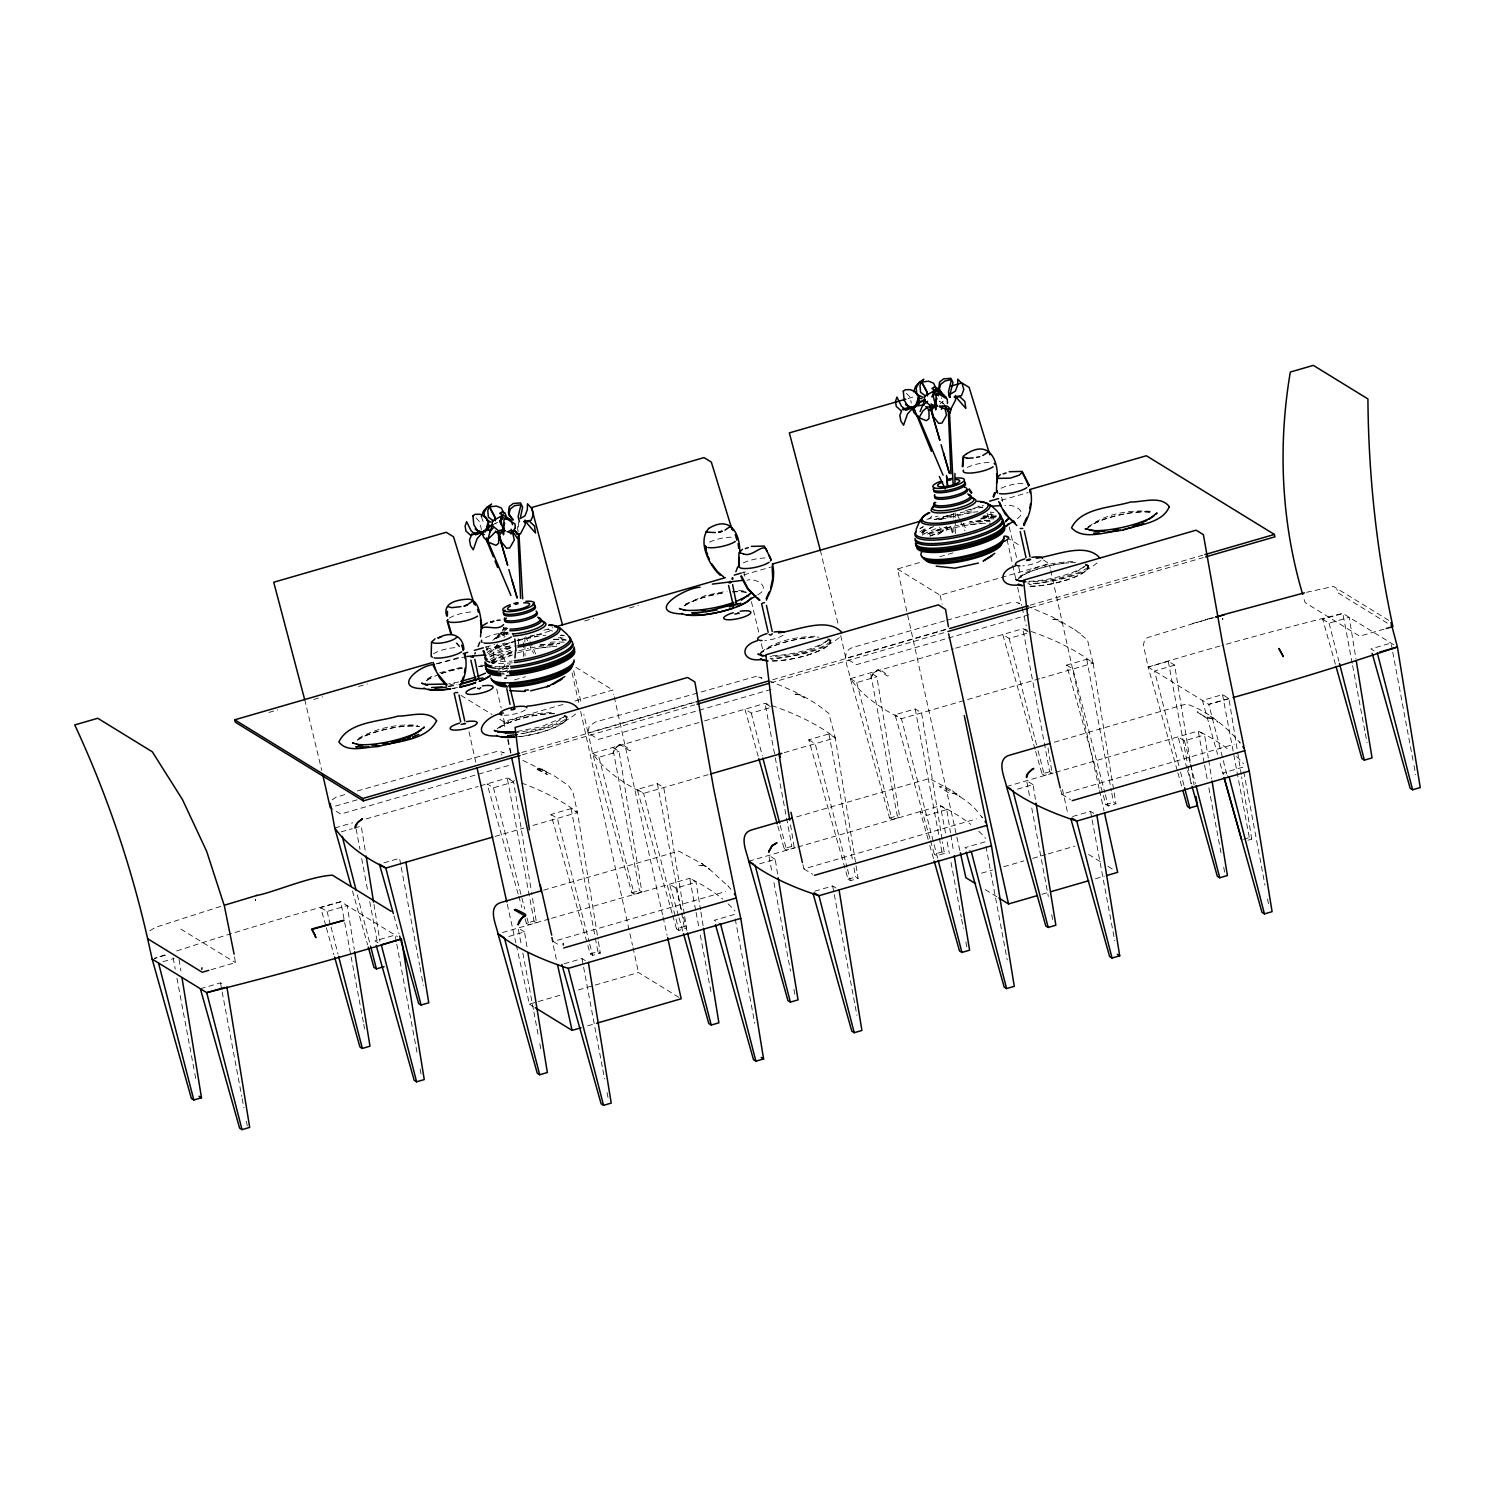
<?xml version="1.0" encoding="UTF-8"?>
<svg xmlns="http://www.w3.org/2000/svg" width="1495" height="1495" viewBox="0 0 1495 1495"><rect width="100%" height="100%" fill="white"/><g stroke="black" fill="none" stroke-linecap="round" stroke-linejoin="round"><path stroke-width="0.75" stroke-dasharray="5 3.75" d="M922.396 535.191L923.704 528.707M939.682 533.042L946.783 527.324M487.071 649.596L488.641 646.438M829.818 643.71C833.182 634.104 828.118 645.747 830.977 640.963C824.044 649.073 790.126 658.08 770.074 658.398M939.607 533.752L939.533 533.883A36.142 8.989 -12.5 0 1 953.025 525.754M1087.631 569.034C1090.434 560.307 1086.23 570.791 1088.79 566.269C1081.857 574.379 1047.939 583.405 1027.887 583.723M502.769 630.142L504.039 627.227A19.416 4.821 -12.5 0 0 506.562 630.423M497.368 643.953L493.668 651.988L492.696 662.827M508.038 632.329L506.263 634.945M501.629 632.03L492.808 640.421M925.013 528.744L923.667 532.949L926.059 536.219M566.044 720.198C568.96 712.891 565.11 719.543 566.923 717.731C564.063 722.403 537.378 731.541 520.858 733.522M928.881 519.157L931.815 516.13M829.164 639.056C813.467 653.147 790.145 655.408 770.037 656.735M1086.977 564.381C1071.242 578.397 1048.107 580.957 1027.85 582.06M332.208 799.862L335.74 797.34L346.149 794.219M149.892 930.75L155.312 927.405L220.774 906.344M488.061 654.006L496.751 648.139L515.252 641.224M497.181 728.85C512.523 716.142 534.033 713.339 553.356 712.442M575.612 713.993C560.027 727 538.649 730.326 519.344 734.325M757.946 594.692C771.756 587.385 756.152 577.462 747.089 580.191M760.843 652.474C776.241 639.767 797.807 636.926 817.186 636.085M839.293 637.636C820.232 652.642 794.518 656.249 771.102 659.295M1017.198 518.69C1028.896 511.028 1012.395 503.497 1004.92 505.516M1018.674 577.799C1034.054 565.091 1055.62 562.251 1074.998 561.41M1088.098 527.081C1105.16 513.663 1129.024 509.758 1150.309 511.327M1097.106 562.961C1078.157 578.023 1052.387 581.518 1029.046 584.62M1084.305 566.754C1071.616 574.659 1046.014 581.219 1027.14 581.293M495.779 638.72L507.235 633.132M940.056 403.8L943.214 401.165M490.51 656.492L515.924 645.728M920.602 528.408L923.63 526.707M503.908 637.431L505.011 636.552M427.607 678.749L432.971 675.609M358.464 738.362C376.105 728.233 397.371 723.449 417.628 725.411M685.42 604.073L705.584 595.421L727.093 591.142M618.706 745.033L614.538 749.144L613.006 753.274L615.398 747.948L621.378 743.875L630.89 750.21L629.526 750.714L620.051 744.398L618.743 745.052M497.667 635.543L503.516 632.161L502.208 632.927M490.883 661.126L516.747 650.101M491.818 663.873L515.42 653.614M494.546 672.657C512.318 666.415 506.151 652.605 489.276 654.866M563.596 717.245L541.358 726.719L515.625 731.765M922.041 532.388L932.151 527.324M827.258 640.888C810.664 650.886 789.285 655.24 769.327 655.969M497.555 522.353L494.527 523.923L496.097 523.362M507.59 628.236L502.582 632.759L502.301 631.656M938.654 519.625L953.978 513.831M927.517 534.014L946.783 526.819A45.392 11.287 -12.5 0 0 927.367 534.051M930.152 536.051L947.475 529.678M439.717 672.731L465.151 666.284M436.428 663.817L465.02 656.847M941.271 519.27L971.376 512.692M908.082 398.492L914.809 396.549M485.613 647.129L494.565 644.532M543.844 630.273L552.814 627.676M740.959 573.164L745.444 571.875M926.881 519.326L938.075 516.074M268.876 712.442L277.827 709.845M313.67 699.473L322.621 696.876M358.464 686.485L367.434 683.906M436.858 663.78L461.507 656.641M486.137 649.521L553.337 630.049M584.694 620.967L593.646 618.369M629.488 607.998L638.458 605.4M743.725 574.902L770.616 567.11M934.113 519.755L954.277 513.925M965.471 510.673L983.392 505.478M1001.314 500.302L1028.205 492.509M514.411 679.926L525.549 676.693M959.846 850.468L897.448 568.978L921.929 561.877M939.757 556.719L953.119 552.851M499.76 719.244L503.628 721.637L563.764 704.22M574.902 701.005L612.763 690.036L613.754 694.577M897.448 568.978L940.112 595.216L1049.228 563.615L1050.237 568.156M357.342 790.967L498.564 750.976M944.597 620.874L852.823 647.466C839.013 651.764 849.328 670.04 850.375 678.655L889.618 818.045L892.048 819.54L899.71 817.317L876.874 676.73L870.501 672.806L897.28 815.822L899.71 817.317M946.84 620.219L1014.208 601.625M357.099 799.825L330.227 807.599L340.729 814.065L510.991 764.749M641.897 891.992L639.468 890.497L612.688 747.5L619.061 751.406L641.897 891.992L634.216 894.216L631.806 892.721L592.562 753.331L588.04 732.924L695.567 701.79M840.713 635.524L845.852 658.249L946.671 629.059M521.792 752.433L694.259 702.482M772.653 679.776L945.139 629.825M1030.242 605.176L1202.727 555.206M522.316 754.826L694.783 704.874M770.953 682.804L945.662 632.198M1030.765 607.549L1203.251 557.598M771.046 689.419L598.542 739.39L588.04 732.924L583.854 714.348M1028.859 614.744L856.355 664.714L845.852 658.249M334.749 828.006L352.671 822.811M366.107 818.924L478.12 786.463M480.362 785.828L507.253 778.035A1034.484 257.271 -12.5 0 1 514.523 780.465M684.71 916.622L686.579 928.133L678.917 930.357L643.616 793.378A1034.484 257.271 -12.5 0 1 592.562 753.331L702.332 721.524M704.575 720.87L765.066 703.36A1034.484 257.271 -12.5 0 1 835.294 737.857L858.13 878.443L850.449 880.667L848.02 879.172L808.795 739.782L828.921 733.952L835.294 737.857L784.034 752.714M937.627 858.13L901.429 718.703A1034.484 257.271 -12.5 0 1 850.375 678.655L953.436 648.793M955.679 648.157L1022.879 628.685A1034.484 257.271 -12.5 0 1 1093.107 663.182L1115.943 803.768L1108.262 805.992L1105.851 804.497L1066.608 665.107L1086.734 659.276L1093.107 663.182L1041.847 678.039M341.103 831.911L352.297 828.678M354.539 828.024L361.248 826.081L365.359 851.44M518.13 894.029L487.108 783.866L493.481 787.79L513.626 781.941L531.211 890.272M592.562 753.331L598.934 757.236L619.061 751.406M758.227 756.395L744.94 709.191L751.294 713.096L771.439 707.266L765.066 703.36L774.84 755.573M850.375 678.655L856.747 682.561L876.874 676.73M1035.026 749.182L1002.753 634.515L1009.125 638.421L1029.251 632.591L1022.879 628.685L1049.658 771.682L1052.088 773.177L1047.976 747.836M383.897 862.839L399.557 858.317L400.847 865.119M598.43 941.607L600.299 953.119L592.637 955.342L590.207 953.847L550.964 814.457L571.109 808.627L577.481 812.551L598.056 939.29M672.059 913.127L637.244 789.472L657.389 783.642L663.743 787.547L684.336 914.305M929.871 838.452L895.056 714.797L915.202 708.966L921.574 712.872L942.149 839.629M495.013 836.434L523.979 828.043M532.893 825.446L577.481 812.551L572.959 792.144L568.717 785.809L554.178 775.774L517.924 757.946M708.256 774.672L643.616 793.378L637.244 789.472M1039.623 678.693L901.429 718.703L895.056 714.797M1177.256 770.486L1148.141 667.069L1168.268 661.238L1174.64 665.144L1190.356 761.945M325.723 925.517L320.659 907.54L340.804 901.709L397.52 936.58M1335.371 664.21L1322.701 619.248L1342.846 613.417L1397.414 646.98M165.571 955.193L154.377 958.444A1034.484 257.271 -12.5 0 1 165.123 954.763M1174.64 665.144L1154.514 670.993L1179.966 769.794M320.659 907.54L327.031 911.445L347.158 905.615L354.278 949.418M1322.701 619.248L1329.074 623.172L1349.219 617.323L1355.946 658.809M162.992 961.715L174.186 958.463M1384.052 629.152L1359.702 636.197L1305.135 602.635L1303.322 596.505M211.057 969.694L235.406 962.63L234.435 956.258M200.349 988.737L220.494 982.888L223.671 984.85M543.675 890.142L678.786 851.103L702.856 864.185M796.611 816.887L929.479 778.503L953.548 791.565M1054.423 742.193L1186.357 703.995C1205.774 710.125 1223.302 724.384 1237.206 739.408M1241.261 774.578L1228.909 698.52L1222.536 694.614L1202.41 700.445L1217.603 754.396M1228.909 698.52L1208.782 704.351L1148.141 667.069L1143.413 645.261L1144.273 641.168L1147.113 637.748L1207.736 619.117M525.1 918.771L526.352 923.256L534.033 921.032L536.443 922.527L531.585 892.571M631.806 892.721L639.468 890.497M777.848 826.1L784.165 848.581L791.845 846.357L794.275 847.852L790.145 822.512M889.618 818.045L897.28 815.822M1035.661 751.424L1041.996 773.905L1049.658 771.682M526.352 923.256L528.781 924.751L536.443 922.527M784.165 848.581L786.594 850.076L794.275 847.852M1041.996 773.905L1044.426 775.4L1052.088 773.177M502.469 932.544L549.282 918.995M551.505 918.341L689.7 878.312L696.072 882.237L700.557 909.894M748.715 861.232L795.508 847.665M797.751 847.03L940.392 805.712L946.765 809.617L950.502 832.678M1006.527 786.557L1053.34 772.99M1055.563 772.354L1198.205 731.036L1204.578 734.942L1208.315 758.002M508.861 936.468L524.521 931.927L527.137 948.054M678.431 915.631L669.554 884.162L675.927 888.067L696.072 882.237M759.553 863.848L775.214 859.307L777.83 875.453M946.765 809.617L926.62 815.466L920.247 811.542L929.124 843.012M1017.366 789.173L1033.026 784.632L1035.661 800.778M1186.937 768.337L1178.079 736.867L1184.432 740.791L1204.578 734.942M552.216 937.272L553.225 941.495L725.729 891.525M802.908 864.671L803.918 868.894L976.422 818.924M1060.721 789.995L1061.73 794.219L1234.235 744.248M590.207 953.847L597.888 951.642L600.299 953.119M672.694 915.37L676.487 928.862L684.149 926.638L686.579 928.133M848.02 879.172L855.701 876.967L858.13 878.443M930.507 840.695L934.3 854.187L941.962 851.963L944.391 853.458L942.523 841.928M1105.851 804.497L1113.513 802.273L1115.943 803.768M564.12 963.789L582.003 958.594L588.376 962.518M734.381 914.473L714.255 920.303L720.627 924.209M814.794 891.169L832.696 885.993L839.069 889.899M944.391 853.458L936.73 855.682L934.3 854.187M985.074 841.853L964.948 847.684L971.32 851.608M1072.625 816.494L1090.528 811.318L1096.881 815.223M1242.887 767.178L1222.761 773.008L1229.133 776.933M516.317 945.102L529.417 1004.135L536.088 1002.192M538.312 1001.557L560.588 995.109M578.397 989.933L638.533 972.535L681.197 998.772M981.468 873.192L992.605 869.978M1003.743 866.745L1023.776 860.933M1032.69 858.354L1046.052 854.486M1048.275 853.851L1074.998 846.095M587.666 1025.85L594.356 1023.925M1041.959 894.272L1048.63 892.328M1095.405 878.798L1104.319 876.201M1243.56 839.274L1249.315 837.611L1251.745 839.106L1241.635 776.877M1247.914 840.209L1251.745 839.106M1207.381 619.117L1215.36 616.874M1214.071 617.622L1191.833 623.695M1306.537 592.3L1333.447 586.414L1388.668 620.313M517.382 640.682L537.172 636.421M1057.955 619.752L1051.116 619.453L1057.937 619.752L1075.877 630.367M1208.072 718.011L1206.652 718.31L1197.14 711.975L1198.542 711.676C1203.55 719.002 1212.8 715.993 1217.958 722.16L1217.061 721.057M970.18 509.44L982.738 507.123M458.741 681.963L448.706 683.813M449.939 684.654L456.741 683.402M448.257 686.224L457.003 684.598M448.818 686.654L457.152 685.121M970.162 524.708L980.907 523.493M540.181 647.97L550.889 646.774M982.85 516.691L996.38 515.794M539.602 645.092L559.896 643.635A45.392 11.287 -12.5 0 0 539.658 645.074M514 732.905C531.472 730.251 551.73 728.196 565.316 715.619A36.777 9.138 -12.5 0 1 554.066 727.822A36.777 9.138 -12.5 0 1 514.355 737.203M1208.016 717.992L1214.874 719.338L1210.221 716.105M983.897 516.186L995.894 516.803M989.933 520.353L969.638 521.83A45.392 11.287 -12.5 0 1 990.082 520.316M553.86 639.449L565.857 640.084M499.311 666.826L508.655 666.602M499.891 671.461L507.459 671.274M500.806 674.133L504.562 674.039M542.311 769.103L535.434 768.785L547.413 774.503L536.873 768.486L544.685 770.504M738.567 590.469L744.603 591.104M480.755 665.144L486.604 665.742M756.377 676.301L595.01 722.141L589.179 726.29L588.04 732.924M990.251 512.112L993.801 512.467M560.214 635.394L563.578 635.693M703.79 865.53L698.09 865.568L703.771 865.512L707.509 867.399L728.7 886.703M492.154 660.921L491.967 660.865A43.355 10.783 -12.5 0 0 512.187 660.996M1018.562 603.083L1019.833 603.513L1013.386 601.364M760.749 677.758L762.02 678.188L755.573 676.039M502.937 752.452L504.189 752.863L497.76 750.714M800.143 694.428L793.247 694.11L801.357 695.044L816.905 704.238L828.828 713.433L835.294 737.857M937.272 533.827L938.374 534.276M977.917 506.039L983.897 508.3M547.899 629.302L553.86 631.581M1026.822 606.017L1052.237 616.837L1062.216 623.172L1061.319 622.088M769.009 680.692L794.424 691.512L804.385 697.847L802.479 695.829M957.062 794.013L948.839 792.985L939.327 786.65L940.71 786.351C954.67 793.714 969.489 800.199 979.393 814.084M705.117 865.997L706.369 866.614M1338.324 593.029L1392.91 626.573M1374.092 650.848L1370.915 648.886L1391.06 643.056L1392.331 649.858M1006.565 537.378L1020.132 545.712M1043.417 560.027L1049.228 563.615M1066.608 665.107L1072.98 669.031L1104.805 792.518M1061.73 794.219L1070.476 799.601M1033.026 784.632L1026.673 780.726L1030.055 798.872M1088.584 854.449L1100.208 861.606M1107.982 866.371L1113.794 869.959M808.795 739.782L815.149 743.706L846.974 867.193M985.28 889.637L996.922 896.794M575.911 667.368L612.763 690.036M803.918 868.894L812.663 874.276M775.214 859.307L768.841 855.402L772.242 873.547M460.965 695.399L492.004 714.479M513.626 781.941L507.253 778.035L534.033 921.032M550.964 814.457L557.336 818.382L589.161 941.869M676.487 928.862L678.917 930.357M553.225 941.495L560.233 945.812M524.521 931.927L518.148 928.003L521.138 943.906M529.417 1004.135L533.285 1006.509M378.123 942.859L374.927 940.897L395.072 935.066L396.343 941.887M180.82 929.086L235.406 962.63M943.326 403.65L939.365 401.09L941.925 403.295M1074.737 629.563L1087.519 640.047L1093.107 663.182M1079.39 632.796L1080.53 633.581M952.408 790.78L960.145 796.835L959.229 795.751M701.716 863.4L709.452 869.436L708.537 868.352M1085.856 564.493L1086.118 564.662A36.142 8.989 -12.5 0 1 1071.448 578.229A36.142 8.989 -12.5 0 1 1028.56 586.152M828.043 639.169L828.305 639.337A36.142 8.989 -12.5 0 1 813.616 652.904A36.142 8.989 -12.5 0 1 770.747 660.827M544.666 770.504L546.572 772.523L545.694 771.439M906.381 393.334L910.156 397.334L911.333 403.127M476.027 517.943L479.802 521.942L481.39 529.678M505.347 628.386L506.88 628.797A18.669 4.635 -12.5 0 1 504.862 628.087M1239.336 741.968L1240.233 743.071L1236.309 738.306M981.524 816.644L982.421 817.746L978.477 812.981M727.785 885.601L731.728 890.366M456.853 642.831L459.656 646.232M459.227 646.83L455.788 642.626M503.254 632.852L502.451 631.843M1085.482 563.895L1087.201 566.063M827.669 638.571L829.258 640.57M564.362 715.544L565.596 716.946M990.494 514.093L994.418 519.419M560.457 637.356L563.073 640.906M945.27 406.042L941.532 400.922L941.439 397.782M1336.829 589.292L1337.446 590.413M501.386 753.891L501.909 755.031M957.043 514.13L964.929 530.874M525.717 636.646L527.679 640.832M528.669 642.925L533.603 653.39M963.247 523.25L966.162 529.566M529.996 641.523L535.808 654.193M481.409 516.672L483.446 522.54M1220.126 763.384L1223.284 774.634M1187.572 770.598L1191.365 784.071M1177.873 772.747L1181.685 786.239M929.74 845.273L933.553 858.765M679.048 917.874L683.495 933.609M518.765 896.29L521.923 907.521M393.989 915.856L399.053 933.852M352.465 890.945L367.658 944.915M326.358 927.778L333.946 954.744M987.149 513.364L989.167 521.138M1001.594 497.293L1002.734 501.535M743.762 571.968L744.902 576.21M485.95 646.644L487.09 650.886M1329.074 623.172L1338.922 661.332M1226.722 773.962L1208.782 704.351A1034.484 257.271 -12.5 0 0 1229.039 698.707M1184.432 740.791L1190.226 763.235M1190.805 765.477L1195.439 783.436M1180.545 772.037L1184.601 787.753M1105.384 794.761L1108.262 805.992M1009.125 638.421L1037.474 748.453M1038.053 750.696L1044.426 775.4M856.747 682.561L892.048 819.54M847.553 869.436L850.449 880.667M751.294 713.096L762.3 755.76M780.24 825.371L786.594 850.076M675.927 888.067L682.879 915.015M683.458 917.257L686.934 930.731M598.934 757.236L634.216 894.216M589.74 944.111L592.637 955.342M493.481 787.79L524.726 909.035M527.044 918.023L528.781 924.751M357.305 894.795L370.629 946.428M327.031 911.445L330.507 924.919M331.086 927.18L338.019 954.109M1009.218 527.006L1016.843 558.681M820.306 550.235L838.34 625.172M751.406 601.681L759.011 633.357M304.681 699.585L321.743 770.392M573.688 670.788L581.462 703.995M496.714 689.064L501.199 708.032M1018.73 567.053L1021.085 577.537M761.385 643.822L763.272 652.212M503.572 718.497L505.459 726.888M1050.742 570.417L1099.049 788.351M1099.554 790.612L1104.076 811.056M1007.069 539.639L1015.61 578.229M1017.628 587.311L1021.664 605.475M1022.15 607.736L1026.187 625.9M1062.422 789.36L1067.953 814.326M940.112 595.216L942.13 604.298M614.258 696.838L662.584 914.772M663.089 917.033L667.106 935.197M572.099 672.881L578.64 702.388M580.658 711.471L632.497 945.288M633.002 947.55L638.533 972.535M503.628 721.637L505.142 728.439M507.665 739.801L510.673 753.424M551.449 937.29L556.476 959.996M469.019 731.728L476.064 763.496M507.272 904.251L515.831 942.84M508.132 739.352L511.14 753.816M1392.742 652.138L1413.579 763.366M1414.008 765.627L1415.69 774.709M1352.19 663.35L1342.846 613.417A1034.484 257.271 -12.5 0 0 1221.938 645.448M1352.62 665.63L1364.935 731.447M1365.365 733.727L1367.065 742.809M1243.747 771.719L1264.994 885.208M1267.536 898.831L1268.825 905.652M1222.536 694.614L1249.315 837.611M1204.148 762.805L1198.205 731.036A1034.484 257.271 -12.5 0 1 1228.591 749.724M1204.578 765.085L1207.138 778.708M1208.838 787.79L1221.153 853.608M1223.714 867.231L1224.984 874.033M1168.268 661.238L1187.385 763.384M1187.815 765.664L1191.216 783.81M1086.734 659.276L1111.383 790.93M1111.813 793.21L1113.513 802.273M1090.528 811.318L1112.616 929.348M1113.046 931.628L1114.747 940.71M1031.756 807.954L1048.331 896.495M1051.732 914.641L1053.003 921.462M985.934 846.394L1007.182 959.883M945.494 832.939L940.392 805.712A1034.484 257.271 -12.5 0 1 970.778 824.399M947.195 842.021L949.306 853.383M951.007 862.465L961.21 916.94M961.64 919.201L963.341 928.283M965.882 941.906L967.172 948.708M915.202 708.966L938.991 836.079M939.421 838.34L941.962 851.963M828.921 733.952L852.299 858.803M854 867.885L855.701 876.967M832.696 885.993L854.804 1004.023M855.233 1006.303L856.934 1015.385M775.27 757.834L791.845 846.357M773.943 882.629L790.519 971.171M793.92 989.316L795.19 996.137M735.241 919.014L754.788 1023.421M695.642 910.1L689.7 878.312A1034.484 257.271 -12.5 0 1 722.87 899.261M696.072 912.361L698.632 925.984M700.314 935.066L710.947 991.82M657.389 783.642L681.178 910.754M681.608 913.034L684.149 926.638M571.109 808.627L594.898 935.739M595.328 938.019L597.888 951.642M582.003 958.594L602.41 1067.561M602.84 1069.822L604.541 1078.904M607.082 1092.527L608.353 1099.348M522.839 952.969L533.453 1009.723M533.883 1012.003L538.125 1034.689M539.826 1043.772L541.097 1050.593M401.258 867.399L419.534 965.004M419.964 967.265L421.235 974.086M421.665 976.347L423.365 985.429M396.773 944.149L417.591 1055.377M420.132 1069L421.422 1075.821M356.146 828.977L359.977 849.403M361.678 858.485L367.62 890.272M369.751 901.616L377.394 942.485M363.322 1022.019L340.804 901.709A1034.484 257.271 -12.5 0 0 175.999 951.194M363.752 1024.281L364.593 1028.822M220.494 982.888L221.765 989.709M222.194 991.97L241.742 1096.396M242.171 1098.657L243.872 1107.739M246.413 1121.362L247.273 1125.903M173.14 957.79L175.251 969.152M176.952 978.235L194.387 1071.298M194.798 1073.56L196.088 1080.38M991.764 517.831L990.83 512.561M1208.689 760.301L1211.679 778.745M1190.73 764.244L1194.094 784.987M950.876 834.976L953.492 851.103M700.931 912.193L703.173 926.022M373.974 904.438L379.954 941.308M179.026 959.472L180.895 971.002M951.698 527.791L952.147 532.351M518.148 639L518.597 643.56L518.223 638.944M951.81 528.034L952.259 532.668M518.279 522.11L518.821 531.398M517.606 526.558L517.793 531.192M953.642 513.514L953.717 518.13M953.847 527.38L953.922 531.996M523.362 642.738L523.586 656.623M955.212 512.86L955.249 517.494M955.268 519.812L955.38 533.734M524.857 637.468L524.894 642.102M524.913 644.42L525.007 656.025M449.322 618.164A16.239 4.037 -12.5 0 1 474.121 611.885M433.419 653.857A16.239 4.037 -12.5 0 1 458.217 647.578M485.52 637.58A16.239 4.037 -12.5 0 1 507.945 632.684M525.38 709.863A13.847 3.438 -12.5 0 1 504.245 715.227M967.265 467.449A16.239 4.037 -12.5 0 1 989.69 462.534M1001.089 488.248A16.239 4.037 -12.5 0 1 1023.533 483.333M1040.968 560.532A13.847 3.438 -12.5 0 1 1022.711 565.82M743.277 562.924A16.239 4.037 -12.5 0 1 765.702 558.027M783.137 635.207A13.847 3.438 -12.5 0 1 764.898 640.495M709.452 542.124A16.239 4.037 -12.5 0 1 731.877 537.228M760.095 654.268A36.142 8.989 -12.5 0 1 810.888 637.561M828.884 639.169A36.777 9.138 -12.5 0 1 813.953 652.96A36.777 9.138 -12.5 0 1 770.336 661.033M759.479 654.361A36.777 9.138 -12.5 0 1 818.868 637.15M684.766 605.755A36.142 8.989 -12.5 0 1 723.748 592.936M732.419 591.964A36.142 8.989 -12.5 0 1 745.93 592.375M684.224 605.793A36.777 9.138 -12.5 0 1 723.879 592.749M732.718 591.758A36.777 9.138 -12.5 0 1 746.453 592.169M978.758 831.239A1034.484 257.271 -12.5 0 1 985.654 838.359M1017.908 579.593A36.142 8.989 -12.5 0 1 1068.719 562.886M1086.697 564.493A36.777 9.138 -12.5 0 1 1071.765 578.285A36.777 9.138 -12.5 0 1 1028.149 586.358M1020.506 576.715A36.777 9.138 -12.5 0 1 1076.68 562.475M981.561 518.26A36.142 8.989 -12.5 0 1 996.062 517.064M938.841 534.089A36.777 9.138 -12.5 0 1 952.67 525.698M981.71 518.074A36.777 9.138 -12.5 0 1 996.436 516.859M1236.571 756.563A1034.484 257.271 -12.5 0 1 1243.466 763.683M521.549 782.988A1034.484 257.271 -12.5 0 1 577.481 812.551M728.065 903.858A1034.484 257.271 -12.5 0 1 734.961 910.978M564.624 715.713A36.142 8.989 -12.5 0 1 553.673 727.785A36.142 8.989 -12.5 0 1 514.635 736.998M499.554 727.729A36.142 8.989 -12.5 0 1 554.776 713.732M499.012 727.766A36.777 9.138 -12.5 0 1 555.206 713.526M452.518 688.447A36.142 8.989 -12.5 0 0 458.049 687.42A36.777 9.138 -12.5 0 1 452.406 688.616M426.953 680.431A36.142 8.989 -12.5 0 1 437.4 675.105M441.287 673.647A36.142 8.989 -12.5 0 1 462.291 668.209M478.568 666.434A36.142 8.989 -12.5 0 1 482.175 666.434M426.411 680.468A36.777 9.138 -12.5 0 1 431.775 677.366M440.988 673.572A36.777 9.138 -12.5 0 1 462.366 668.041M478.923 666.228A36.777 9.138 -12.5 0 1 482.586 666.228M357.81 740.062A36.142 8.989 -12.5 0 1 418.955 726.663M357.249 740.1A36.777 9.138 -12.5 0 1 419.478 726.477M1087.332 528.875A36.142 8.989 -12.5 0 1 1115.681 515.924A36.142 8.989 -12.5 0 1 1151.636 512.579M1086.734 528.968A36.777 9.138 -12.5 0 1 1114.037 516.186A36.777 9.138 -12.5 0 1 1150.365 512.094M1148.141 667.069A1034.484 257.271 -12.5 0 1 1219.92 646.027M923.349 534.425A45.448 11.306 -12.5 0 1 939.906 527.268M980.253 518.971A45.448 11.306 -12.5 0 1 997.24 519.494M921.443 532.482A45.056 11.194 -12.5 0 1 935.421 525.848M983.411 515.999A45.056 11.194 -12.5 0 1 996.268 516.728M919.892 531.846A44.831 11.156 -12.5 0 1 926.433 528.034M988.363 514.486A44.831 11.156 -12.5 0 1 995.726 515.233M919.855 528.576A44.046 10.951 -12.5 0 1 922.77 526.726M938.823 519.793A44.046 10.951 -12.5 0 1 977.917 511.757M929.853 536.088A44.999 11.194 -12.5 0 1 990.438 523.231M929.367 534.519A45.224 11.25 -12.5 0 1 958.426 525.193M960.332 524.782A45.224 11.25 -12.5 0 1 990.232 521.606M934.917 519.681A43.355 10.783 -12.5 0 1 953.642 514.13M960.276 512.71A43.355 10.783 -12.5 0 1 964.686 511.925M966.854 511.589A43.355 10.783 -12.5 0 1 975.282 510.58M508.543 666.602A44.831 11.156 -12.5 0 1 493.425 666.378M489.855 655.109A44.831 11.156 -12.5 0 1 511.234 645.485M558.326 637.748A44.831 11.156 -12.5 0 1 565.689 638.496M512.299 662.79A44.046 10.951 -12.5 0 1 491.743 662.64M489.818 651.857A44.046 10.951 -12.5 0 1 512.934 641.729M517.214 640.495A44.046 10.951 -12.5 0 1 545.862 635.207M560.999 635.057A44.046 10.951 -12.5 0 1 564.344 635.543M491.126 662.378A45.224 11.25 -12.5 0 1 512.692 652.68M518.858 650.83A45.224 11.25 -12.5 0 1 528.389 648.475M530.295 648.064A45.224 11.25 -12.5 0 1 556.626 644.85M509.253 671.274A45.448 11.306 -12.5 0 1 499.741 671.517M490.304 659.613A45.448 11.306 -12.5 0 1 511.981 649.839M550.216 642.252A45.448 11.306 -12.5 0 1 565.558 642.495M493.051 662.995A44.999 11.194 -12.5 0 1 511.028 654.96M517.438 652.96A44.999 11.194 -12.5 0 1 556.85 646.494M487.258 652.605A43.355 10.783 -12.5 0 1 504.88 642.962M530.239 635.992A43.355 10.783 -12.5 0 1 534.668 635.207M536.836 634.87A43.355 10.783 -12.5 0 1 545.245 633.843M503.722 673.086A45.392 11.287 -12.5 0 1 500.134 673.049M492.117 660.229A45.392 11.287 -12.5 0 1 512.355 651.428M508.805 668.246A45.056 11.194 -12.5 0 1 495.387 668.228M490.005 656.697A45.056 11.194 -12.5 0 1 511.496 647.017M553.374 639.281A45.056 11.194 -12.5 0 1 566.231 640.01M509.365 648.064A35.394 8.802 -12.5 0 1 492.303 646.307M494.602 638.982A35.394 8.802 -12.5 0 1 506.693 633.039M509.832 646.363A33.768 8.391 -12.5 0 1 493.556 644.7M495.742 637.711A33.768 8.391 -12.5 0 1 507.272 632.03M504.058 671.629A40.44 10.054 -12.5 0 1 507.777 669.928M509.066 634.011A21.341 5.307 -12.5 0 1 507.758 626.611M504.637 635.805A22.93 5.7 -12.5 0 1 506.992 628.255M498.358 669.872A42.533 10.577 -12.5 0 1 510.075 664.528M507.216 672.601A39.019 9.699 -12.5 0 1 513.103 670.171M502.6 669.648A41.841 10.409 -12.5 0 1 510.785 666.172M871.155 677.179L870.819 678.599L873.211 673.255L879.191 669.199L888.703 675.534L887.357 676.039L877.864 669.723L873.229 673.273L871.174 677.179M1222.798 619.416L1222.686 618.295L1222.798 619.416M255.365 900.42L255.29 899.28L255.365 900.42"/><path stroke-width="1.5" d="M432.167 642.401C436.671 644.98 453.303 641.598 457.022 636.963M448.07 606.708L451.864 607.661L460.946 606.634M705.827 532.052L715.395 532.575M739.651 552.851L743.445 553.804M201.844 969.321L201.881 967.788M446.687 615.959C442.389 602.803 457.003 600 466.272 599.271C480.082 597.421 480.456 618.612 482.007 627.713M447.379 615.996L447.491 611.324M480.512 636.758L481.521 626.312L487.277 622.892M739.072 557.467L739.334 566.811M962.257 466.627L963.266 456.162L966.518 453.826M962.948 466.646L963.528 457.003L967.433 458.33M481.315 632.123C479.521 621.397 497.312 632.777 503.572 624.536M996.885 482.792C999.445 465.599 992.119 437.736 966.461 453.845M464.515 672.563L465.207 668.003M514.934 657.893L515.831 648.512L514.803 639M1029.812 508.319L1030.504 503.778M330.264 803.469L334.749 828.006L351.194 886.46M503.497 531.192L503.479 534.818L503.983 519.606L506.058 518.466L515.065 523.979L515.289 528.389M935.683 406.322L935.683 409.966L936.169 394.755L938.262 393.615L947.269 399.128L947.494 403.538M474.887 653.969L475.223 652.68M731.971 579.07L732.307 577.724M732.643 579.312L732.98 578.023M766.486 600.112L766.804 598.822M1023.626 525.193L1023.963 523.848M1024.299 525.436L1024.617 524.147M490.117 532.37L491.836 526.128M922.882 405.425L924.041 401.277M493.313 556.831L487.258 541.956L488.024 539.246L495.649 531.678L502.656 532.725L502.6 531.323M919.462 417.03L922.882 410.975L927.853 406.827L933.104 407.593M578.285 708.948C567.708 694.353 542.012 705.603 527.156 706.088M841.965 632.572C827.501 616.202 796.872 630.871 778.428 632.852M1099.778 557.897C1085.314 541.526 1054.685 556.196 1036.241 558.177M766.131 598.523L769.103 592.132M463.375 676.955L461.619 681.683M461.133 724.384L465.524 723.58L464.328 723.337M737.689 566.923L735.876 571.763M734.792 614.034L739.184 613.23L737.988 612.987M770.635 588.114L772.691 578.453L772.13 566.044M916.173 529.267L920.229 519.98M486.622 527.1L488.659 521.082L484.866 517.083M766.898 598.486C772.523 588.133 775.251 576.024 772.579 564.344M1024.075 523.456L1024.524 522.222M1024.71 523.811C1030.335 513.458 1033.064 501.348 1030.391 489.669M481.409 516.672L483.408 511.215L487.071 507.179L489.351 506.898L495.649 518.989M913.613 391.821L915.594 386.364L919.275 382.309L921.555 382.029L927.853 394.119M487.912 530.146L489.556 525.773L488.304 524.24L485.053 532.033M918.266 405.537L919.892 401.165L918.659 399.632L915.388 407.425M478.12 646.419L479.689 642.345M993.091 496.658L994.623 492.64M993.708 497.087L995.278 493.014M920.079 411.611L922.602 405.425L927.573 401.277M472.009 533.771L469.486 539.938L470.551 545.694L473.242 549.786L477.167 538.592L482.567 532.612L485.146 530.669L491.743 529.791M901.522 411.218L899.84 415.311L900.887 421.067L903.578 425.178L907.502 413.984L912.922 408.004L915.482 406.042L924.302 404.883M504.712 523.25L503.254 526.688L504.843 530.744M936.916 398.399L935.459 401.837L937.047 405.892M949.269 397.165L952.988 382.57L950.913 378.31L943.663 378.852L939.589 381.991L938.785 388.195L943.289 395.67M500.339 520.914L503.067 515.27M932.544 396.063L936.169 388.513L933.571 383.187L928.601 381.188L921.836 382.066L926.863 391.466L927.554 395.951M934.842 402.51L936.449 399.333M460.348 685.719C465.842 676.188 467.3 664.621 465.094 653.913M1025.028 521.026L1026.915 517.457M510.954 533.958L515.102 528.165M941.308 409.331L942.822 406.565M1215.697 616.874L1224.181 614.763L1216.07 617.061M500.078 520.895L502.731 517.606L506.973 518.989M932.282 396.044L934.936 392.755L939.178 394.138M499.704 521.886L502.133 519.176M931.89 397.016L934.338 394.325L938.561 395.708M423.571 727.934L424.374 727.056L414.19 734.587M750.527 593.646L751.35 592.767L741.314 600.205M1156.252 513.85L1157.055 512.972L1148.795 519.4M470.869 657.053L473.28 656.436M530.669 690.821L548.385 686.336L564.774 676.618M762.45 603.195L764.524 602.578M1005.855 521.157L1009.162 518.092L1005.126 521.942M1020.263 528.52L1022.767 528.445M992.101 555.841L983.131 561.055L994.81 553.337M522.409 917.369L518.055 924.882C519.307 912.847 536.126 918.715 515.7 909.352L514.336 909.857L524.932 915.893L522.446 917.388M421.067 730.121C406.883 739.296 372.386 746.771 356.595 744.248M748.023 595.832L748.789 595.29L735.596 601.775M1153.748 516.037C1140.087 525.044 1104.525 532.743 1089.276 530.146M493.724 527.529L490.397 530.295L487.258 541.881M1032.111 769.252L1028.055 773.42L1026.56 777.587C1024.598 773.046 1038.427 765.851 1032.148 769.271M435.045 638.851L431.513 642.14L431.158 656.417M708.686 528.501C697.343 541.246 708.723 564.848 720.141 575.22M455.19 692.615L457.713 692.54M477.559 688.317L479.297 688.933L480.699 687.625M742.473 549.319L738.96 552.683L738.642 566.867M553.094 684.336L556.607 682.281M557.523 681.739L562.064 679.122M750.565 599.028L755.984 595.888M1000.286 474.644L996.81 477.914L996.455 492.191M757.367 640.72C738.362 645.99 742.492 662.135 760.768 659.575M769.14 634.459L770.878 635.076L772.28 633.768M1008.377 524.353L1013.797 521.213M1015.18 566.044C997.408 571.258 999.221 587.367 1018.581 584.9M256.505 895.449C270.894 893.375 310.455 876.051 332.432 875.21L391.204 911.333M928.283 410.321L931.31 408.752M362.182 819.036L357.567 822.605L355.193 827.95C353.885 823.652 364.332 817.746 362.22 819.073M489.145 526.614L492.733 524.82M919.537 402.641L924.938 399.969M1146.871 520.503L1141.601 522.745M467.206 604.821L472.868 600.878L475.391 605.213M708.63 528.52C729.672 515.27 740.287 532.519 739.763 553.057M724.963 530.164L730.625 526.221L733.148 530.557M982.776 455.489L988.494 451.938M477.783 676.45L485.501 673.161M731.13 582.321L728.943 582.807M407.163 737.577L412.433 735.334M412.601 737.016L418.824 734.363M511.832 708.929C508.225 711.358 518.952 708.35 513.514 708.499M503.348 712.984C485.856 714.946 467.468 737.315 497.087 735.932M487.987 526.707L492.901 524.633M920.172 401.837L925.087 399.763M524.128 691.307L525.287 690.821M1139.844 523.493L1133.546 525.567M410.546 737.895L402.846 740.417M748.285 547.619L745.351 548.59M434.54 664.434C417.778 665.462 391.597 689.195 424.487 688.653M699.959 587.255C684.654 587.778 643.971 612.688 682.299 613.978M475.952 677.048L460.74 681.458M479.951 678.188L461.357 683.645M482.978 677.852L459.245 684.729M733.783 602.373C718.759 607.96 694.82 611.866 683.57 609.941M725.785 606.036L731.952 603.999M737.783 603.513L706.07 611.548M729.429 606.914L740.791 603.176M404.995 738.306L392.101 742.043M978.421 563.054L954.931 568.193L936.225 566.175M1027.925 559.429C1022.767 561.858 1034.689 559.261 1029.083 559.167M1135.527 526.333L1143.488 523.717M225.203 904.98L256.916 895.43M1278.898 648.606L1283.345 656.641L1279.047 648.55M905.858 399.146L789.341 432.896L820.306 550.235M932.731 391.372L939.458 389.41M950.652 386.177L961.864 382.926L969.134 387.411L989.821 454.779M520.073 755.48L363.285 800.89L235.276 722.178L234.752 719.805L431.849 662.696M463.207 653.614L467.692 652.325M474.42 650.381L483.371 647.783M555.056 627.022L725.281 577.705M734.232 575.126L740.959 573.164M772.317 564.082L922.396 520.615M989.597 501.161L998.548 498.564M1029.905 489.482L1146.385 455.751L1274.394 534.444L1274.917 536.836L1205.493 556.944M234.752 719.805L362.762 798.498L519.55 753.088M696.502 701.846L768.187 681.085M949.605 628.517L1027.999 605.811M1204.951 554.57L1274.394 534.444M697.025 704.22L768.71 683.458M947.905 631.563L1028.541 608.203M492.789 837.069L385.803 868.053L379.431 864.147L393.353 913.613M710.48 774.018L781.81 753.368M1386.257 628.498L1392.91 626.573C1376.727 551.823 1368.448 475.41 1367.925 398.941L1313.339 365.378L1290.334 372.049C1277.72 445.846 1281.308 522.615 1302.724 594.468M208.851 970.33L202.199 972.255L147.631 938.692C130.925 865.138 106.556 793.322 74.75 724.925L97.754 718.273L152.322 751.817L182.521 799.675L206.646 851.29L224.362 905.877L234.098 954.146M541.452 890.777L501.199 902.438C486.847 906.4 496.321 924.975 498.022 933.833L537.266 1073.242L539.695 1074.737L547.357 1072.513L527.903 952.67M792.126 818.176L751.892 829.837C737.54 833.78 747.014 852.356 748.715 861.232L787.958 1000.622L790.388 1002.117L798.05 999.893L778.204 877.752M1049.957 743.501L1009.704 755.162C995.352 759.105 1004.827 777.68 1006.527 786.557L1045.771 925.947L1048.201 927.442L1055.862 925.218L1036.035 803.077M1379.53 652.156L1397.414 646.98L1390.967 622.574M224.624 987.466L206.721 992.643L152.154 959.08L147.631 938.692M401.445 938.991L381.3 944.821L416.6 1081.801L424.262 1079.577L401.445 938.991A1034.484 257.271 -12.5 0 1 206.721 992.643L242.022 1129.622L249.684 1127.398L226.866 986.812M368.293 947.157L373.974 967.396L376.404 968.891L384.084 966.667M563.727 947.961L736.231 897.99L713.601 788.22L694.876 681.944L687.607 677.478L515.102 727.448L521.064 777.045L529.492 829.781M814.42 875.341L986.924 825.371L964.294 715.6M1072.233 800.666L1244.737 750.696L1222.125 640.925L1203.4 534.649L1196.112 530.183L1023.608 580.153C1030.653 650.175 1043.772 719.487 1060.217 787.884M399.688 936.094L418.675 1003.537L421.085 1005.032L428.766 1002.809L405.93 862.223M539.695 1074.737L504.394 937.757L498.022 933.833A1034.484 257.271 -12.5 0 0 568.249 968.349L740.754 918.378L736.231 897.99M986.924 825.371L991.447 845.778L818.942 895.729A1034.484 257.271 -12.5 0 1 748.715 861.232L753.48 864.166M1244.737 750.696L1249.259 771.102L1076.755 821.054A1034.484 257.271 -12.5 0 1 1006.527 786.557L1011.311 789.491M1182.937 790.724L1187.385 806.459L1189.796 807.954L1197.476 805.73L1195.963 796.517M334.581 957.006L359.903 1046.93L362.332 1048.425L369.994 1046.201L354.651 951.717M1336.007 666.452L1361.945 758.638L1364.374 760.133L1372.036 757.909L1356.32 661.126M152.154 959.08L191.397 1098.489L193.808 1099.984L201.489 1097.76L182.016 977.917M535.229 1007.705L572.08 1030.373L580.994 1027.794M596.58 1023.271L681.197 998.772L667.611 937.477M998.866 897.99L1008.546 903.952L1037.511 895.561M1050.873 891.693L1088.715 880.723M1106.543 875.565L1117.681 872.332L1104.581 813.317M1372.186 653.39L1410.159 788.276L1412.588 789.771L1420.25 787.547L1397.414 646.98A1034.484 257.271 -12.5 0 1 1233.076 697.567M683.495 933.609L708.798 1023.552L711.228 1025.047L718.889 1022.823L703.547 928.339M934.169 861.008L959.491 950.932L961.92 952.427L969.582 950.203L954.24 855.719M1192.001 786.333L1217.304 876.257L1219.733 877.752L1227.414 875.528L1212.053 781.044M561.877 964.425L601.121 1103.833L603.55 1105.328L611.212 1103.104L588.376 962.518M715.507 924.788L753.499 1059.693L755.909 1061.188L763.59 1058.965L740.754 918.378M813.205 894.066L851.814 1031.214L854.224 1032.709L861.905 1030.485L839.069 889.899M966.2 852.187L1004.192 987.092L1006.602 988.569L1014.283 986.345L991.447 845.778M1071.018 819.391L1109.626 956.538L1112.056 958.033L1119.718 955.81L1096.881 815.223M1224.031 777.512L1262.004 912.399L1264.434 913.894L1272.095 911.67L1249.259 771.102M903.148 409.948L912.623 407.537L906.007 410.209L901.354 406.042L896.963 397.072L895.486 401.464L896.29 406.416L900.924 410.583M1223.078 614.8L1304.481 592.824M314.959 934.954L315.912 937.645L311.595 929.068L344 920.341L312.175 929.404L314.996 934.936M902.363 409.163L911.632 406.808L914.024 412.695L918.547 417.46L926.321 420.712L928.9 418.768L929.068 415.554L928.825 409.649L925.797 406.472M473.859 533.304L481.278 531.416L483.67 537.322L488.192 542.087L495.985 545.339L498.545 543.376L498.713 540.162L498.47 534.257L495.462 531.08M979.748 456.666L976.534 457.395M440.614 636.777C451.509 631.544 463.114 635.637 463.861 649.26M506.525 678.039L504.749 678.244M1122.726 529.735L1133.546 526.987M400.866 741.072L385.673 744.622M1009.2 471.71L1022.132 471.411L1029.158 485.034M751.387 546.385L764.319 546.086L771.345 559.709M712.367 584.115L742.959 580.303M1113.476 530.183L1117.998 529.342M1120.54 530.127L1105.59 532.444M717.058 610.053L692.764 613.697M383.056 743.856L387.579 743.015M954.595 396.736L961.434 395.708L963.808 389.616L962.257 383.953L957.809 379.169L957.66 385.149L955.286 391.242L949.007 394.829L950.315 397.184M524.24 521.363L531.099 520.316L533.472 514.224L531.902 508.58L527.473 503.778L527.324 509.758L524.951 515.85L520.223 518.541L522.633 507.197L520.559 502.937L513.327 503.46L509.234 506.618L508.431 512.804L512.953 520.279M973.208 457.9L967.377 458.33M990.643 506.226L1000.79 505.628M496.957 620.425L500.134 620.07M701.342 610.707L705.621 610.222M699.866 612.24L691.606 612.801M467.113 656.473L485.146 654.978M446.799 684.037L424.804 684.448L425.757 684.617M442.053 686.915L431.569 687.532M434.952 688.373L446.743 687.046M376.516 744.753L372.106 745.257M374.965 746.304L379.095 745.837M515.625 731.765L497.424 731.746L498.358 731.915M507.553 735.671L517.382 734.55M368.779 747.014L356.501 746.753M937.272 405.967L933.964 406.304L931.871 410.247L933.291 416.488L938.692 423.384L941.999 423.048L946.503 415.143L945.083 408.901L939.215 406.696M505.067 530.837L501.759 531.155L499.666 535.117L501.087 541.34L506.506 548.235L509.795 547.899L514.299 539.994L512.878 533.771L507.011 531.566M913.875 406.21L915.426 406.061L918.995 396.474L915.22 392.475M483.52 530.818L485.09 530.669M1104.786 531.155L1096.919 531.323M513.869 732.924L506.001 733.092M954.128 397.091L959.958 396.866L964.836 401.37L965.863 408.415L955.903 397.016M523.773 521.718L529.604 521.493L534.5 525.978L535.509 533.024L525.549 521.624M1099.535 532.949L1093.705 533.136M743.389 553.804C752.247 558.308 764.562 540.704 766.991 551.356M524.894 691.475L509.552 690.615M1097.106 531.342L1085.164 528.707L1086.286 529.174M939.271 406.005L947.288 406.192L951.119 409.481L949.755 413.554L944.373 406.005M509.066 530.912L515.084 531.043L518.914 534.332L517.569 538.424L510.991 529.249M685.439 610.539L679.44 608.502L680.561 608.97M427.626 685.215L421.627 683.178L422.749 683.645M353.605 743.258L352.484 742.809L358.482 744.828M1025.589 581.368L1018.917 580.695L1019.852 580.864M1021.515 581.443L1025.682 581.854M765.664 655.838L761.086 655.371L762.039 655.539M506.17 733.111L494.247 730.476L495.368 730.924M358.258 744.809L362.444 745.239M917.799 398.006L922.079 398.66M355.735 746.79L356.707 747.108M997.763 478.419L1010.34 478.101L1019.141 475.204L1022.262 472.327L1028.504 485.258M1020.861 581.275L1015.722 579.425L1016.843 579.873M763.048 655.95L757.909 654.1L759.03 654.567M910.063 407.257L905.54 404.379L912.118 408.602M479.708 531.865L475.186 529.006L480.119 532.164M923.05 397.278L916.809 394.418L916.229 387.784L919.033 382.645L923.798 379.263L921.369 381.318L919.967 385.654L920.565 392.288L925.536 395.988M486.697 520.223L490.846 522.129M1071.971 818.12L1076.755 821.054L1112.056 958.033M1117.288 954.315L1119.718 955.81M975.581 883.676L965.882 877.714L960.351 852.729M814.158 892.795L818.942 895.729L854.224 1032.709M761.161 1057.47L763.59 1058.965M416.6 1081.801L414.171 1080.306L376.198 945.401M199.059 1096.265L201.489 1097.76M242.022 1129.622L239.592 1128.127L200.349 988.737M931.179 403.874L934.861 407.855M911.707 407.911L914.566 410.022M481.353 532.538L484.212 534.631M493.35 520.839L488.36 517.158L487.781 510.505L489.164 506.188L491.612 504.114L486.828 507.515L484.025 512.635L484.417 517.064M942.747 394.624L931.908 388.457L934.468 386.925L937.066 387.99L939.103 393.222M1015.404 523.138L1009.069 517.7L1003.164 509.758M723.767 577.014L717.432 571.576L711.527 563.634M990.139 504.675L997.539 511.458M560.102 627.956L567.521 634.721M757.591 597.813L759.927 600.093M946.298 397.39L939.028 390.27L940.617 384.383L944.971 381.038L949.661 379.88L951.325 380.197L948.447 392.008L949.736 397.184M754.358 595.365L747.892 588.283L741.464 575.949M446.874 684.916L437.867 673.983M446.5 685.57L439.885 678.338L433.326 665.761M1016.862 525.53L1005.201 514.093L998.641 501.535M759.049 600.205L747.369 588.768L740.81 576.21M513.028 519.307L508.692 514.878L510.281 508.991L514.635 505.646L520.97 504.805L518.111 516.635L519.4 521.792M969.339 488.958L971.881 492.808M968.779 489.388L971.358 493.294M1242.887 746.64L1243.709 747.948M985.074 821.316L985.878 822.624M734.381 893.935L735.185 895.243M945.27 406.042L947.213 409.593L950.708 409.406L955.529 400.137L955.398 395.427M514.934 530.65L516.859 534.22L520.372 534.014L525.193 524.745L525.044 520.036M503.964 513.383L501.367 508.038L496.396 506.039L489.631 506.936L494.677 516.317L495.368 520.802M939.308 476.457L945.232 489.014M917.762 415.423L943.046 475.13M486.51 537.901L510.898 595.477M913.277 406.715L931.441 451.341M495.032 561.073L497.629 567.465M999.856 502.731L1001.015 505.628M708.219 556.607L709.378 559.504M483.707 650.605L484.866 653.521M483.053 650.867L484.828 655.296M451.621 634.179L447.547 620.612A16.239 4.037 -12.5 0 1 447.902 619.472M451.004 634.497L447.061 620.724M435.718 669.872L433.12 662.491M512.598 524.708L510.542 519.475L499.722 513.308L502.264 511.776L504.862 512.841L506.917 518.074M769.047 555.542L770.149 558.476M735.222 534.743L736.867 539.134M477.466 609.399L478.549 612.333M461.563 645.092L463.207 649.484M1003.164 473.915L1006.098 472.943M761.628 603.718L768.187 632.348M454.144 693.288L460.703 721.917M1030.036 556.794L1024.262 530.725M1020.225 531.603L1026.018 557.672M929.628 404.995L939.776 439.941M943.588 453.06L949.288 472.719M772.224 631.469L766.449 605.4M728.588 585.479L733.522 606.279M498.059 532.033L507.571 564.811M512.019 580.097L517.083 597.57M514.467 706.126L510.019 687.962M470.832 660.136L475.746 680.935M464.739 721.02L458.965 694.951M929.647 405.22L939.813 440.315M941.084 444.688L949.325 473.205M731.989 529.454L711.321 462.086L704.033 457.601L531.529 507.571L562.494 624.91M498.097 532.276L507.609 565.166M508.879 569.558L517.139 598.056M474.177 604.129L453.508 536.761L446.22 532.276L273.716 582.246L304.681 699.585M706.78 552.141L707.64 555.15M1224.554 779.138L1241.654 839.835M758.862 758.656L777.213 823.857M1377.287 652.81L1412.588 789.771M1339.501 663.574L1364.374 760.133M1229.133 776.933L1264.434 913.894M1196.019 785.697L1219.733 877.752M1184.601 787.753L1189.796 807.954M1012.9 790.463L1048.201 927.442M971.32 851.608L1006.602 988.569M938.206 860.372L961.92 952.427M762.88 758.021L779.661 823.128M755.087 865.138L790.388 1002.117M720.627 924.209L755.909 1061.188M687.513 932.973L711.228 1025.047M568.249 968.349L603.55 1105.328M421.085 1005.032L385.803 868.053A1034.484 257.271 -12.5 0 1 334.749 828.006M342.262 836.415L356.146 890.291M370.629 946.428L376.404 968.891M338.599 956.37L362.332 1048.425M158.526 963.004L193.808 1099.984M736.269 602.933L732.606 584.601M506.786 688.672L510.019 704.369M478.512 677.609L474.849 659.258M802.404 862.559L790.967 812.252M551.711 935.16L540.274 884.872M322.696 774.522L330.227 807.599M730.065 582.676L730.289 581.256L730.457 582.583M948.671 633.805L1008.546 903.952M511.682 757.965L541.377 891.898M557.486 964.537L572.08 1030.373M477.073 768.038L506.768 901.971M362.762 798.498L363.285 800.89M500.096 520.409L501.031 524.801M705.509 546.011L706.35 550.627L705.304 545.955A16.239 4.037 -12.5 0 0 706.032 546.871M780.184 757.161L771.756 704.444L765.795 654.829L938.299 604.858L945.569 609.343L948.409 626.76M778.932 753.368L789.771 820.194M366.107 856.037L373.6 902.139M1029.7 489.818L1030.204 492.901M738.063 543.694L738.792 548.329M480.549 619.902L481.315 627.676M464.403 654.044L465.151 658.678M472.7 657.239L473.018 655.763L473.074 657.127M946.503 475.466L947.624 486.847M946.765 476.924L947.68 486.211M949.437 411.443L953.212 485.763M518.952 533.734L522.671 598.822M996.623 473.653L996.885 478.325M948.241 408.901L950.932 473.784M518.092 538.144L520.578 598.392M563.26 943.494L563.316 945.027M954.894 473.429L954.987 485.015M477.503 616.127A16.239 4.037 -12.5 0 1 462.048 621.546A16.239 4.037 -12.5 0 1 448.276 621.528M482.455 685.906A13.847 3.438 -12.5 0 1 490.977 689.457A13.847 3.438 -12.5 0 1 468.813 694.315A13.847 3.438 -12.5 0 1 475.466 687.438M462.646 648.456A16.239 4.037 -12.5 0 1 463.02 650.512M461.6 651.82A16.239 4.037 -12.5 0 1 434.129 657.837M432.373 657.221A16.239 4.037 -12.5 0 1 431.644 656.324M466.571 721.599A13.847 3.438 -12.5 0 1 475.074 725.15A13.847 3.438 -12.5 0 1 452.91 730.008A13.847 3.438 -12.5 0 1 459.563 723.131M511.327 636.926A16.239 4.037 -12.5 0 1 483.857 642.943M482.1 642.327A16.239 4.037 -12.5 0 1 481.726 640.271M512.374 633.562A16.239 4.037 -12.5 0 1 513.103 634.478M501.965 715.002A13.847 3.438 -12.5 0 1 509.29 708.238A13.847 3.438 -12.5 0 1 526.894 707.77M993.072 466.795A16.239 4.037 -12.5 0 1 973.563 472.812A16.239 4.037 -12.5 0 1 963.49 470.14M994.119 463.431A16.239 4.037 -12.5 0 1 994.848 464.347M1004.266 536.107A13.847 3.438 -12.5 0 1 1002.397 542.068M1027.943 484.231A16.239 4.037 -12.5 0 1 1028.317 486.286M1026.897 487.594A16.239 4.037 -12.5 0 1 999.426 493.612M997.67 492.995A16.239 4.037 -12.5 0 1 997.314 490.939M1019.814 565.895A13.847 3.438 -12.5 0 1 1024.86 558.887M1031.868 557.355A13.847 3.438 -12.5 0 1 1042.464 558.439M770.859 559.821A16.239 4.037 -12.5 0 1 770.504 560.961M769.084 562.269A16.239 4.037 -12.5 0 1 753.629 567.689A16.239 4.037 -12.5 0 1 739.857 567.67M762.001 640.57A13.847 3.438 -12.5 0 1 767.047 633.562M774.055 632.03A13.847 3.438 -12.5 0 1 784.034 632.348M736.306 538.107A16.239 4.037 -12.5 0 1 736.661 540.162M735.26 541.47A16.239 4.037 -12.5 0 1 707.789 547.488M740.231 611.231A13.847 3.438 -12.5 0 1 748.733 614.8A13.847 3.438 -12.5 0 1 726.57 619.659A13.847 3.438 -12.5 0 1 733.223 612.763M764.805 660.211A36.142 8.989 -12.5 0 1 760.899 658.846M768.112 660.921A36.777 9.138 -12.5 0 1 760.32 659.015M750.658 598.318A36.142 8.989 -12.5 0 1 737.054 606.559M733.167 608.016A36.142 8.989 -12.5 0 1 686.336 614.613M751.256 598.224A36.777 9.138 -12.5 0 1 717.731 612.501A36.777 9.138 -12.5 0 1 681.851 613.417M1022.636 585.535A36.142 8.989 -12.5 0 1 1018.712 584.171M1022.113 585.741A36.777 9.138 -12.5 0 1 1018.132 584.339M1008.471 523.642A36.142 8.989 -12.5 0 1 1005.313 526.558M1009.069 523.549A36.777 9.138 -12.5 0 1 1005.873 526.52M514.635 736.998A36.142 8.989 -12.5 0 1 501.143 736.587M514.355 737.203A36.777 9.138 -12.5 0 1 496.639 735.39M489.687 675.908A36.142 8.989 -12.5 0 1 479.241 681.253M475.354 682.692A36.142 8.989 -12.5 0 1 459.899 687.027M450.705 688.728A36.142 8.989 -12.5 0 1 428.523 689.288M490.229 675.871A36.777 9.138 -12.5 0 1 479.596 681.29M475.653 682.766A36.777 9.138 -12.5 0 1 459.918 687.177M450.574 688.915A36.777 9.138 -12.5 0 1 424.038 688.092M1002.771 540.592A40.44 10.054 -12.5 0 1 965.022 559.149A40.44 10.054 -12.5 0 1 923.76 557.897M1000.585 516.915A44.831 11.156 -12.5 0 1 966.443 538.667A44.831 11.156 -12.5 0 1 914.996 538.611M1001.762 542.666A39.019 9.699 -12.5 0 1 965.359 560.569A39.019 9.699 -12.5 0 1 925.554 559.354M1004.042 536.63A42.533 10.577 -12.5 0 1 958.912 557.261A42.533 10.577 -12.5 0 1 921.873 551.823M999.127 513.925A44.046 10.951 -12.5 0 1 959.996 536.612A44.046 10.951 -12.5 0 1 916.024 532.127M964.368 481.465A16.258 4.037 -12.5 0 1 949.923 489.837A16.258 4.037 -12.5 0 1 933.684 488.174M980.832 502.114A35.394 8.802 -12.5 0 1 979.487 514.934A35.394 8.802 -12.5 0 1 931.254 524.951A35.394 8.802 -12.5 0 1 929.797 512.71M1002.435 522.801A45.392 11.287 -12.5 0 1 967.863 544.815A45.392 11.287 -12.5 0 1 915.781 544.759M1004.565 526.595A45.224 11.25 -12.5 0 1 956.576 548.534A45.224 11.25 -12.5 0 1 917.22 542.76M1002.136 521.213A45.448 11.306 -12.5 0 1 967.527 543.264A45.448 11.306 -12.5 0 1 915.37 543.208M964.798 482.997A16.352 4.074 -12.5 0 1 952.352 490.939A16.352 4.074 -12.5 0 1 933.59 490.921M966.873 488.697A16.632 4.13 -12.5 0 1 949.232 496.751A16.632 4.13 -12.5 0 1 934.767 494.639M964.331 487.127A16.632 4.13 -12.5 0 1 966.125 487.762M966.63 489.276A16.781 4.167 -12.5 0 1 951.717 497.928A16.781 4.167 -12.5 0 1 934.954 496.228M1003.724 538.349A41.841 10.409 -12.5 0 1 964.667 557.56A41.841 10.409 -12.5 0 1 921.948 556.252M1004.696 528.221A44.999 11.194 -12.5 0 1 962.705 548.871A44.999 11.194 -12.5 0 1 916.771 547.469M970.797 497.237A21.341 5.307 -12.5 0 1 954.128 509.047A21.341 5.307 -12.5 0 1 934.674 505.142M956.071 479.503A11.287 2.803 -12.5 0 1 956.09 483.745A11.287 2.803 -12.5 0 1 939.869 486.735A11.287 2.803 -12.5 0 1 942.672 481.988M948.129 480.4A11.287 2.803 -12.5 0 1 951.007 479.876M998.137 512.542A43.355 10.783 -12.5 0 1 959.622 534.874A43.355 10.783 -12.5 0 1 916.323 530.463M968.611 495.2A19.416 4.821 -12.5 0 1 953.455 505.927A19.416 4.821 -12.5 0 1 935.758 502.395M977.356 501.348A33.768 8.391 -12.5 0 1 980.085 512.729A33.768 8.391 -12.5 0 1 934.244 523.287A33.768 8.391 -12.5 0 1 928.862 512.523M972.46 498.414A22.93 5.7 -12.5 0 1 954.558 511.103A22.93 5.7 -12.5 0 1 933.665 506.917M955.884 478.026A16.109 3.999 -12.5 0 1 961.136 483.072A16.109 3.999 -12.5 0 1 937.01 488.36A16.109 3.999 -12.5 0 1 940.149 481.483M947.923 479.222A16.109 3.999 -12.5 0 1 952.016 478.475M967.676 494.023A18.669 4.635 -12.5 0 1 955.492 503.778A18.669 4.635 -12.5 0 1 934.468 502.432M1001.127 518.429A45.056 11.194 -12.5 0 1 966.817 540.274A45.056 11.194 -12.5 0 1 915.127 540.218M532.594 604.129A16.258 4.037 -12.5 0 1 519.886 613.118A16.258 4.037 -12.5 0 1 505.067 610.147M574.005 659.912A42.533 10.577 -12.5 0 1 534.313 679.44A42.533 10.577 -12.5 0 1 490.902 678.113M572.735 663.873A40.44 10.054 -12.5 0 1 551.132 677.982A40.44 10.054 -12.5 0 1 508.506 685.682M506.543 685.644A40.44 10.054 -12.5 0 1 493.724 681.178M523.68 602.84A11.287 2.803 -12.5 0 1 527.903 606.054A11.287 2.803 -12.5 0 1 511.869 610.128A11.287 2.803 -12.5 0 1 510.43 606.204M515.252 604.41A11.287 2.803 -12.5 0 1 518.092 603.681M554.477 625.863A35.394 8.802 -12.5 0 1 553.673 636.029A35.394 8.802 -12.5 0 1 517.849 647.092M548.665 625.284A35.394 8.802 -12.5 0 1 552.739 625.583M573.688 661.631A41.841 10.409 -12.5 0 1 552.515 675.815A41.841 10.409 -12.5 0 1 509.365 684.168M505.179 684.149A41.841 10.409 -12.5 0 1 491.93 679.534M569.09 637.206A44.046 10.951 -12.5 0 1 558.252 650.811A44.046 10.951 -12.5 0 1 514.429 662.547M489.874 662.192A44.046 10.951 -12.5 0 1 485.987 655.389M549.356 624.723A33.768 8.391 -12.5 0 1 553.655 633.936A33.768 8.391 -12.5 0 1 517.924 645.448M542.423 621.696A22.93 5.7 -12.5 0 1 540.069 629.264A22.93 5.7 -12.5 0 1 513.196 636.066M525.848 601.308A16.109 3.999 -12.5 0 1 531.099 606.353A16.109 3.999 -12.5 0 1 506.973 611.623A16.109 3.999 -12.5 0 1 510.113 604.746M513.831 603.531A16.109 3.999 -12.5 0 1 517.887 602.504M528.482 690.017A16.557 4.111 -12.5 0 1 525.007 690.111M537.658 617.304A18.669 4.635 -12.5 0 1 534.014 624.237A18.669 4.635 -12.5 0 1 509.944 629.096M536.593 612.558A16.781 4.167 -12.5 0 1 519.531 621.64A16.781 4.167 -12.5 0 1 506.375 618.145M571.725 665.929A39.019 9.699 -12.5 0 1 550.889 679.552A39.019 9.699 -12.5 0 1 509.776 686.971M507.87 686.934A39.019 9.699 -12.5 0 1 495.518 682.617M540.76 620.518A21.341 5.307 -12.5 0 1 538.555 627.564A21.341 5.307 -12.5 0 1 513.533 633.899M538.592 618.463A19.416 4.821 -12.5 0 1 534.799 625.695A19.416 4.821 -12.5 0 1 509.758 630.759M574.659 651.484A44.999 11.194 -12.5 0 1 552.421 666.564A44.999 11.194 -12.5 0 1 506.469 675.703M501.012 675.721A44.999 11.194 -12.5 0 1 486.753 670.75M574.529 649.876A45.224 11.25 -12.5 0 1 509.982 673.983M500.526 674.226A45.224 11.25 -12.5 0 1 486.193 669.218M574.435 648.624A45.392 11.287 -12.5 0 1 509.627 672.806M500.134 673.049A45.392 11.287 -12.5 0 1 486.753 664.826M568.119 635.823A43.355 10.783 -12.5 0 1 557.429 649.222A43.355 10.783 -12.5 0 1 514.28 660.771M487.277 659.239A43.355 10.783 -12.5 0 1 485.352 656.791M574.136 647.036A45.448 11.306 -12.5 0 1 509.253 671.274M497.667 671.404A45.448 11.306 -12.5 0 1 486.342 663.275M573.108 644.233A45.056 11.194 -12.5 0 1 510.86 668.078M495.387 668.228A45.056 11.194 -12.5 0 1 485.09 663.5M536.088 611.044A16.632 4.13 -12.5 0 1 521.325 619.603A16.632 4.13 -12.5 0 1 504.731 617.902M534.78 606.279A16.352 4.074 -12.5 0 1 520.241 614.707A16.352 4.074 -12.5 0 1 503.908 613.043M570.548 640.196A44.831 11.156 -12.5 0 1 557.822 654.81A44.831 11.156 -12.5 0 1 510.599 666.452M491.799 666.097A44.831 11.156 -12.5 0 1 484.959 661.893M436.615 720.777C426.692 740.847 396.68 740.959 377.6 746.659C365.584 746.753 347.27 753.368 338.879 741.931C348.597 721.73 379.076 721.917 397.95 716.086C409.667 716.367 428.243 709.303 436.615 720.777M1169.296 506.693C1162.4 523.736 1137.695 524.483 1122.782 530.258C1107.346 530.968 1083.838 541.265 1071.56 527.828C1081.277 507.646 1111.757 507.814 1130.631 502.002C1142.348 502.283 1160.924 495.219 1169.296 506.693M472.962 515.812L473.803 524.67L477.241 530.37L482.455 532.444L487.183 528.24L488.697 522.185L485.258 516.485L479.97 514.243L474.98 514.355L472.962 515.812M903.298 391.185L904.139 400.062L907.577 405.762L912.81 407.836L917.519 403.613L919.033 397.577L915.594 391.877L910.324 389.634L905.335 389.746L903.298 391.185M467.113 604.952L464.197 606.092L467.113 604.952M492.49 520.877L492.098 525.436L498.582 530.8L503.067 529.566L500.806 519.886L501.778 514.299L502.769 515.383L492.49 520.877M924.695 396.025L924.302 400.585L930.787 405.949L935.272 404.715L933.011 395.035L933.983 389.447L934.973 390.513L924.695 396.025M482.268 532.145L475.653 534.818L471.018 530.65L466.627 521.68L465.132 526.072L465.935 531.024L470.57 535.191L482.268 532.145M769.084 850.823L768.748 852.262L772.018 845.759L776.97 842.769L772.055 845.759L769.084 850.823M549.113 685.775L547.077 686.541L549.113 685.775M440.745 636.982L437.792 637.954L440.782 637.076M721.935 531.248L718.759 532.239L721.935 531.248M493.668 621.266L490.472 622.088L493.705 621.378"/></g></svg>
